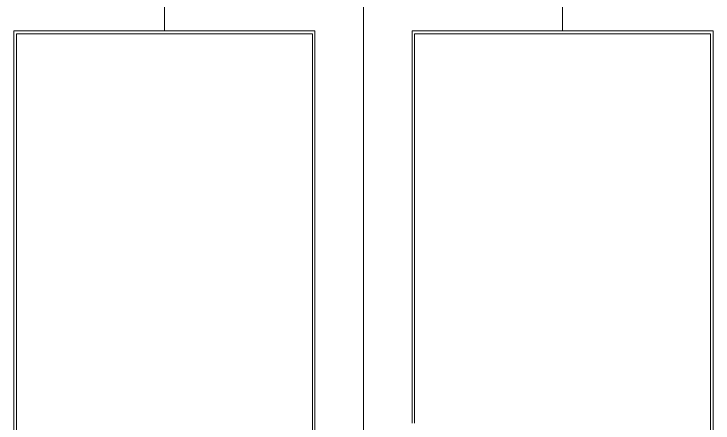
# Model space of a CAD drawing. Header units: millimetres. Extents: x 91 to 341, y 63 to 263.
# Drawn here: x 203.18 to 242.68, y 203.96 to 227.09 of the extents above; entities that cross this region are included whole.
import ezdxf

# ---------------------------------------------------------------- set-up
doc = ezdxf.new("R2010")
doc.units = ezdxf.units.MM

msp = doc.modelspace()

# ---------------------------------------------------------------- linework, layer by layer
at = {"color": 7, "linetype": 'Continuous', "lineweight": 15}
for p, q in [((211.677, 226.139), (211.677, 229.139)), ((222.927, 229.139), (222.927, 170.139)), ((234.177, 226.139), (234.177, 229.139)), ((203.177, 226.139), (211.677, 226.139)), ((203.177, 193.343), (203.177, 226.139)), ((220.04, 225.964), (203.315, 225.964)), ((203.315, 225.964), (203.315, 193.343)), ((211.677, 226.139), (220.177, 226.139)), ((220.04, 173.314), (220.04, 225.964)), ((220.177, 226.139), (220.177, 173.139)), ((225.677, 226.139), (234.177, 226.139)), ((225.677, 203.964), (225.677, 226.139)), ((242.54, 225.964), (225.815, 225.964)), ((225.815, 225.964), (225.815, 203.964)), ((234.177, 226.139), (242.677, 226.139)), ((242.54, 173.314), (242.54, 225.964)), ((242.677, 226.139), (242.677, 173.139))]:
    msp.add_line(p, q, dxfattribs=at)

doc.saveas('drawing.dxf')
